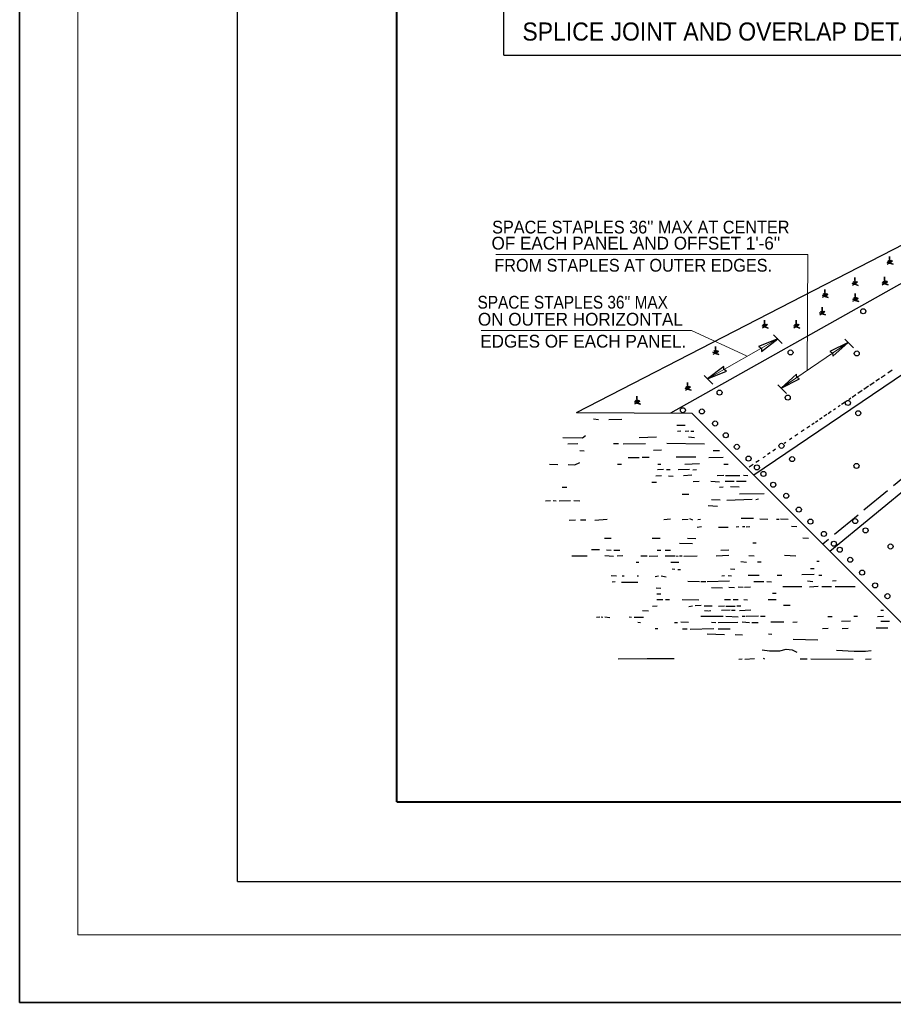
# Model space of a CAD drawing. Extents: x -330 to 40, y -49 to 222.
# Drawn here: x -330 to -247.9, y -48.9 to 43.4 of the extents above; entities that cross this region are included whole.
import ezdxf

# ---------------------------------------------------------------- set-up
doc = ezdxf.new("R2010")
doc.units = 0
doc.header["$LTSCALE"] = 0.48
doc.linetypes.add('LONG_DASHED', pattern=[7.5, 6, -1.5])
doc.layers.add('1', color=7, linetype='Continuous', lineweight=25)

msp = doc.modelspace()

# ---------------------------------------------------------------- linework, layer by layer
at = {"layer": '1', "lineweight": 13}
for p, q in [((-324.5884, -42.5733), (-324.5884, 187.4267)), ((-265.419, 9.6707), (-258.8117, 13.4213)), ((-258.3835, 12.9929), (-259.2077, 13.8177)), ((-258.4927, 8.8091), (-252.1937, 13.1007)), ((-251.6843, 12.5911), (-252.5086, 13.4158)), ((-264.9136, 9.1651), (-265.7378, 9.9898)), ((-257.982, 8.2981), (-258.8062, 9.1228)), ((-324.5884, -42.5733), (35.4116, -42.5733))]:
    msp.add_line(p, q, dxfattribs=at)
at = {"layer": '1', "lineweight": 40}
for q in [(-294.5884, 174.9267), (30.4116, -30.0733)]:
    msp.add_line((-294.5884, -30.0733), q, dxfattribs=at)
at = {"layer": '1'}
for p, q in [((-284.5384, 40.092), (-284.5384, 87.3715)), ((-277.7217, 6.5045), (-208.9719, 41.9513)), ((-268.8623, 6.4685), (-205.8862, 41.9279)), ((-284.5384, 40.092), (-241.7635, 40.092)), ((-203.1441, 39.8565), (-261.0696, 0.6242)), ((-200.537, 37.332), (-253.9142, -6.5391)), ((-248.0565, 10.4747), (-248.4673, 10.1964)), ((-249.7585, 9.3219), (-250.1473, 9.0586)), ((-249.2447, 9.67), (-249.5847, 9.4397)), ((-248.7092, 10.0326), (-249.0951, 9.7713)), ((-250.8787, 8.5633), (-251.2922, 8.2832)), ((-250.2779, 8.9702), (-250.7131, 8.6754)), ((-252.4777, 7.4803), (-252.8092, 7.2557)), ((-251.9391, 7.8451), (-252.1457, 7.7052)), ((-251.4633, 8.1672), (-251.8195, 7.9261)), ((-277.7217, 6.5045), (-266.8993, 6.4605)), ((-253.7879, 6.5929), (-254.0813, 6.3942)), ((-253.3965, 6.858), (-253.5732, 6.7383)), ((-252.9561, 7.1562), (-253.13, 7.0385)), ((-276.1351, 5.9022), (-275.6436, 5.8381)), ((-274.6819, 5.8595), (-273.4639, 5.8808)), ((-255.0494, 5.7384), (-255.2777, 5.5838)), ((-254.6335, 6.0202), (-254.8864, 5.8489)), ((-254.212, 6.3057), (-254.473, 6.1289)), ((-268.2925, 5.3034), (-267.5018, 5.3034)), ((-268.2283, 4.7688), (-267.9292, 4.7902)), ((-267.5232, 4.7474), (-267.1812, 4.7902)), ((-266.9676, 4.7474), (-266.7112, 4.7688)), ((-256.3137, 4.8822), (-256.6104, 4.6812)), ((-255.8079, 5.2248), (-256.0854, 5.0368)), ((-255.4001, 5.501), (-255.6095, 5.3592)), ((-271.8398, 4.1487), (-270.2158, 4.2128)), ((-267.2027, 4.2128), (-266.6257, 4.1701)), ((-258.054, 3.7036), (-258.198, 3.606)), ((-257.4748, 4.0957), (-257.7113, 3.9357)), ((-256.9392, 4.4586), (-257.1921, 4.2873)), ((-278.5498, 3.5713), (-277.5882, 3.5927)), ((-277.3958, 2.9297), (-276.9898, 2.9083)), ((-274.2546, 3.5927), (-273.7631, 3.5927)), ((-273.3357, 3.5713), (-271.2414, 3.5927)), ((-270.4722, 2.9725), (-269.7242, 3.0152)), ((-269.2328, 3.614), (-265.7067, 3.5713)), ((-264.8947, 2.9297), (-264.275, 2.9511)), ((-259.0113, 3.0552), (-259.2813, 2.8722)), ((-272.8655, 2.2882), (-271.8184, 2.2882)), ((-271.562, 2.3096), (-270.8996, 2.3096)), ((-268.3566, 2.3309), (-266.4974, 2.3309)), ((-265.3007, 2.2882), (-263.9545, 2.3096)), ((-260.5673, 2.0012), (-260.8577, 1.8046)), ((-260.002, 2.3842), (-260.2211, 2.2357)), ((-259.5241, 2.7078), (-259.7622, 2.5465)), ((-280.2593, 1.6466), (-279.4687, 1.6252)), ((-273.8699, 1.668), (-273.4853, 1.668)), ((-270.1089, 1.1547), (-269.5532, 1.1975)), ((-270.0875, 1.6466), (-269.8097, 1.6466)), ((-269.2541, 1.1547), (-268.9122, 1.1547)), ((-268.1642, 1.1547), (-267.0958, 1.1762)), ((-267.5446, 1.668), (-266.1769, 1.7107)), ((-266.7752, 1.1334), (-266.4333, 1.1547)), ((-263.8797, 1.6466), (-263.4737, 1.6466)), ((-261.1307, 1.6197), (-261.5054, 1.3659)), ((-270.2798, 0.556), (-269.7456, 0.5773)), ((-269.0832, 0.556), (-268.6344, 0.5346)), ((-267.6728, 0.5773), (-266.8821, 0.6415)), ((-266.7539, 0.0213), (-266.1982, 0.0427)), ((-265.0871, 0.0642), (-264.2964, -0.0214)), ((-264.4887, 0.5988), (-263.869, 0.6202)), ((-263.7515, 0.0427), (-262.8967, 0.0427)), ((-263.7088, 0.5987), (-262.3625, 0.5987)), ((-262.683, 0.0427), (-261.7642, 0.0427)), ((-262.0419, 0.6201), (-261.6359, 0.5987)), ((-279.0627, -0.5132), (-278.6352, -0.5132)), ((-270.6431, -0.0428), (-270.2158, -0.0428)), ((-264.2964, -0.5132), (-263.9331, -0.4919)), ((-263.2386, -0.4492), (-262.4479, -0.4706)), ((-280.6227, -1.7963), (-280.1739, -1.775)), ((-279.9174, -1.775), (-279.6182, -1.7963)), ((-279.3618, -1.7963), (-278.2933, -1.775)), ((-277.9728, -1.775), (-277.4172, -1.7963)), ((-267.801, -1.1548), (-267.1599, -1.1548)), ((-265.0229, -1.6681), (-264.2109, -1.7108)), ((-263.6019, -1.7322), (-261.2085, -1.6467)), ((-262.4052, -1.1335), (-260.0973, -1.0907)), ((-260.8666, -1.6682), (-260.6316, -1.604)), ((-265.3648, -2.2454), (-264.4673, -2.2883)), ((-278.4002, -3.6141), (-277.8232, -3.5713)), ((-277.3317, -3.5713), (-276.8402, -3.5927)), ((-275.9855, -3.6141), (-274.8315, -3.5286)), ((-269.5105, -3.5499), (-268.8908, -3.4857)), ((-267.7796, -3.5499), (-267.224, -3.5286)), ((-267.0958, -3.4644), (-266.818, -3.5927)), ((-266.3051, -3.5499), (-266.0701, -3.5286)), ((-262.2556, -3.4217), (-261.0803, -3.4217)), ((-260.5033, -3.4858), (-259.7554, -3.5072)), ((-258.922, -3.5072), (-258.6656, -3.5286)), ((-258.5373, -3.4858), (-257.8322, -3.5072)), ((-266.3692, -4.2557), (-265.9633, -4.1915)), ((-264.3926, -4.2557), (-263.4737, -4.2557)), ((-262.7258, -4.2343), (-262.4693, -4.2129)), ((-262.1274, -4.2129), (-261.9137, -4.2129)), ((-261.7642, -4.2343), (-261.4436, -4.1916)), ((-257.533, -4.1702), (-257.0201, -4.1916)), ((-275.0879, -5.3034), (-274.4682, -5.3034)), ((-270.6217, -5.3034), (-269.8737, -5.3034)), ((-267.2881, -5.3034), (-266.4974, -5.3462)), ((-256.4432, -5.2822), (-255.9303, -5.3036)), ((-276.3273, -6.3727), (-275.558, -6.3727)), ((-274.9169, -6.3941), (-274.4682, -6.4368)), ((-274.2117, -6.4368), (-273.6562, -6.4368)), ((-270.1302, -6.4368), (-269.7883, -6.4368)), ((-269.4037, -6.4154), (-268.8907, -6.4154)), ((-268.0573, -5.7739), (-266.8179, -5.7953)), ((-264.1467, -6.4153), (-263.4203, -6.3939)), ((-261.1658, -5.7313), (-260.8452, -5.7313)), ((-278.1651, -6.9714), (-276.712, -6.9501)), ((-275.0452, -6.9287), (-274.2332, -6.9928)), ((-273.9126, -6.9501), (-273.357, -6.9287)), ((-271.6902, -6.9501), (-271.0704, -6.9714)), ((-270.8782, -6.9928), (-270.0875, -6.9501)), ((-269.4037, -6.9501), (-268.4847, -6.9501)), ((-268.3779, -6.9714), (-268.1642, -6.9928)), ((-268.036, -6.9501), (-267.7796, -6.9714)), ((-267.63, -6.9928), (-266.3906, -6.9501)), ((-264.5956, -6.95), (-263.3988, -6.8858)), ((-261.5397, -6.9286), (-261.0268, -6.95)), ((-258.1633, -6.9072), (-257.1162, -6.95)), ((-272.1176, -7.5702), (-271.8612, -7.5488)), ((-268.848, -7.5702), (-268.1001, -7.5488)), ((-268.7412, -8.1904), (-268.4847, -8.2118)), ((-268.1856, -8.2332), (-267.9505, -8.2546)), ((-263.2493, -8.1903), (-262.8433, -8.2117)), ((-262.2877, -7.4846), (-261.732, -7.5488)), ((-260.7063, -7.5273), (-260.3644, -7.5273)), ((-255.7486, -8.1475), (-255.3853, -8.1475)), ((-255.1289, -7.4632), (-254.9152, -7.4632)), ((-274.4682, -8.8106), (-273.9767, -8.8533)), ((-273.4425, -8.8533), (-273.2502, -8.8319)), ((-272.0321, -8.8319), (-271.8825, -8.8533)), ((-270.3225, -8.8961), (-270.002, -8.8319)), ((-269.7669, -8.8319), (-269.2968, -8.9389)), ((-264.0613, -8.8318), (-263.8263, -8.8105)), ((-263.4843, -8.8105), (-263.1637, -8.8318)), ((-261.6038, -8.7891), (-260.5567, -8.7891)), ((-258.8685, -8.7891), (-258.4197, -8.7891)), ((-256.5392, -8.7035), (-255.3853, -8.6822)), ((-254.9579, -8.7677), (-254.6802, -8.7891)), ((-274.3613, -9.4093), (-274.0836, -9.3666)), ((-273.4852, -9.4307), (-271.9466, -9.4307)), ((-270.2371, -9.9653), (-269.8097, -9.9867)), ((-267.2667, -9.3452), (-266.1768, -9.388)), ((-266.0272, -9.388), (-265.5785, -9.388)), ((-265.4289, -9.3878), (-263.3347, -9.3023)), ((-265.0443, -9.9225), (-263.9972, -9.9652)), ((-263.4203, -9.9011), (-262.886, -9.9225)), ((-262.5441, -9.8797), (-262.0739, -9.9011)), ((-261.9457, -9.9011), (-261.3687, -9.8797)), ((-261.0696, -9.3665), (-260.108, -9.3665)), ((-259.8302, -9.3665), (-259.4027, -9.4093)), ((-258.3343, -9.8369), (-256.5392, -9.8583)), ((-256.005, -9.3237), (-255.5135, -9.3665)), ((-255.8341, -9.8797), (-255.0007, -9.8156)), ((-254.6587, -9.8583), (-253.7612, -9.8583)), ((-253.6732, -9.3063), (-253.313, -9.2702)), ((-253.4193, -9.8583), (-251.5388, -9.8369)), ((-270.1729, -10.5213), (-269.7883, -10.5427)), ((-270.1729, -11.0774), (-269.6173, -11.0774)), ((-269.3609, -11.0774), (-268.9762, -11.056)), ((-267.7796, -11.0774), (-266.241, -11.0987)), ((-263.8263, -11.0559), (-263.2493, -11.0559)), ((-263.0142, -11.0772), (-262.5227, -11.0772)), ((-261.9885, -11.0559), (-261.6466, -11.0987)), ((-259.7019, -11.0772), (-258.9754, -11.0559)), ((-259.2959, -10.4571), (-258.954, -10.4571)), ((-270.579, -11.6976), (-270.1302, -11.6762)), ((-267.1812, -11.7189), (-266.8179, -11.6547)), ((-266.5615, -11.6334), (-266.0059, -11.612)), ((-265.7281, -11.6547), (-264.9802, -11.6547)), ((-264.3818, -11.6974), (-263.8048, -11.6761)), ((-263.6767, -11.6974), (-262.8219, -11.6974)), ((-262.6509, -11.6547), (-262.2663, -11.6547)), ((-258.2702, -11.5905), (-257.6505, -11.6119)), ((-275.8572, -12.724), (-275.5367, -12.7027)), ((-275.4084, -12.7027), (-275.2375, -12.724)), ((-275.0665, -12.7027), (-274.5751, -12.7454)), ((-272.7587, -12.7027), (-272.5449, -12.724)), ((-272.3099, -12.724), (-271.4337, -12.724)), ((-271.5192, -12.1038), (-270.9636, -12.1252)), ((-266.0272, -12.6385), (-263.9331, -12.6385)), ((-265.6853, -12.1038), (-265.3648, -12.1252)), ((-265.2793, -12.1252), (-265.1084, -12.1038)), ((-264.0827, -12.061), (-263.292, -12.0396)), ((-263.698, -12.6384), (-262.5227, -12.6812)), ((-263.1637, -12.061), (-262.8219, -12.0823)), ((-262.4158, -12.1037), (-261.326, -12.0396)), ((-262.1594, -12.6384), (-261.8603, -12.617)), ((-261.7747, -12.6384), (-260.6208, -12.5956)), ((-260.4285, -12.6384), (-260.0011, -12.6384)), ((-254.1032, -12.6597), (-253.6972, -12.6597)), ((-251.667, -12.6384), (-251.3252, -12.6384)), ((-249.4232, -12.6597), (-248.8677, -12.617)), ((-249.1241, -12.0823), (-248.8677, -12.061)), ((-271.9466, -13.1945), (-271.7115, -13.2372)), ((-270.3225, -13.7932), (-270.0875, -13.7932)), ((-268.5275, -13.2159), (-268.2283, -13.2159)), ((-267.9292, -13.1731), (-267.2026, -13.1945)), ((-267.7582, -13.8361), (-267.3094, -13.8147)), ((-267.0317, -13.8574), (-264.8306, -13.7932)), ((-265.0443, -13.1944), (-264.6169, -13.2372)), ((-264.4246, -13.2372), (-262.5654, -13.1944)), ((-264.4246, -13.8146), (-263.292, -13.8146)), ((-262.1594, -13.1516), (-261.4756, -13.2157)), ((-261.2619, -13.2157), (-260.6636, -13.2372)), ((-259.4455, -13.1516), (-258.2488, -13.1516)), ((-257.3941, -13.1944), (-256.988, -13.173)), ((-254.5947, -13.7932), (-254.0817, -13.7504)), ((-252.821, -13.1088), (-251.9663, -13.0661)), ((-252.7569, -13.7932), (-252.2012, -13.7504)), ((-249.5515, -13.729), (-248.4617, -13.729)), ((-249.1241, -13.1088), (-248.312, -13.1088)), ((-265.4289, -14.3064), (-263.8048, -14.3492)), ((-262.8219, -14.3492), (-262.1381, -14.3706)), ((-259.6806, -14.3064), (-259.36, -14.3278)), ((-257.3727, -14.7982), (-255.0434, -14.841)), ((-261.903, -16.6802), (-261.0055, -16.616)), ((-260.1721, -16.5946), (-260.0438, -16.6374)), ((-262.48, -16.6587), (-262.1594, -16.6374)), ((-256.7102, -16.6374), (-256.0478, -16.6374)), ((-255.7058, -16.6374), (-251.7097, -16.6587)), ((-250.5772, -16.6587), (-250.0216, -16.6374)), ((-309.5884, -37.5733), (35.4116, -37.5733))]:
    msp.add_line(p, q, dxfattribs=at)
at = {"layer": '1', "linetype": 'LONG_DASHED'}
msp.add_line((-201.207, 38.0192), (-254.5842, -5.8518), dxfattribs=at)
at = {"layer": '1', "lineweight": 35}
msp.add_lwpolyline([(-330.0452, -48.9252), (40.0012, -48.9252), (40.0012, 222.395), (-330.0452, 222.395)], close=True, dxfattribs=at)
at = {"layer": '1'}
for points in [[(-309.5884, -37.5733), (-309.5884, 182.4267), (35.4116, 182.4267)], [(-266.8993, 6.4605), (-246.8484, -13.6128), (-214.9758, -13.6487), (-190.4321, 0.5676), (-171.5065, 0.4055), (-171.2666, 39.7661)], [(-248.3008, 20.5357), (-247.9764, 20.4373), (-248.257, 20.5573), (-248.03, 20.7561), (-248.2515, 20.5793), (-248.1342, 20.8097), (-248.2735, 20.5628), (-248.3009, 21.1842), (-248.2899, 20.5573), (-248.4318, 20.7918), (-248.279, 20.5573), (-248.5152, 20.4473), (-248.3284, 20.5683), (-248.536, 20.6429), (-248.3336, 20.5922)], [(-251.5777, 18.5542), (-251.2532, 18.4559), (-251.5338, 18.5759), (-251.3068, 18.7747), (-251.5283, 18.5979), (-251.411, 18.8283), (-251.5503, 18.5814), (-251.5777, 19.2028), (-251.5667, 18.5759), (-251.7087, 18.8104), (-251.5558, 18.5759), (-251.7921, 18.4659), (-251.6052, 18.5869), (-251.8128, 18.6615), (-251.6104, 18.6108)], [(-248.7723, 18.6014), (-248.4479, 18.5031), (-248.7285, 18.6231), (-248.5015, 18.8218), (-248.723, 18.6451), (-248.6057, 18.8754), (-248.745, 18.6286), (-248.7724, 19.25), (-248.7614, 18.6231), (-248.9033, 18.8576), (-248.7505, 18.6231), (-248.9868, 18.5131), (-248.7999, 18.6341), (-249.0075, 18.7087), (-248.8051, 18.658)], [(-254.383, 17.422), (-254.0586, 17.3237), (-254.3392, 17.4437), (-254.1122, 17.6424), (-254.3337, 17.4657), (-254.2163, 17.696), (-254.3557, 17.4492), (-254.3831, 18.0706), (-254.3721, 17.4437), (-254.514, 17.6782), (-254.3612, 17.4437), (-254.5974, 17.3337), (-254.4106, 17.4547), (-254.6182, 17.5293), (-254.4158, 17.4786)], [(-251.5305, 17.0446), (-251.2061, 16.9462), (-251.4867, 17.0663), (-251.2597, 17.265), (-251.4812, 17.0882), (-251.3638, 17.3186), (-251.5032, 17.0717), (-251.5306, 17.6932), (-251.5196, 17.0663), (-251.6615, 17.3008), (-251.5087, 17.0663), (-251.7449, 16.9563), (-251.5581, 17.0772), (-251.7657, 17.1518), (-251.5632, 17.1012)], [(-254.6423, 15.7707), (-254.3179, 15.6724), (-254.5985, 15.7924), (-254.3715, 15.9912), (-254.593, 15.8144), (-254.4757, 16.0448), (-254.615, 15.7979), (-254.6424, 16.4193), (-254.6314, 15.7924), (-254.7733, 16.0269), (-254.6205, 15.7924), (-254.8568, 15.6824), (-254.6699, 15.8034), (-254.8775, 15.878), (-254.6751, 15.8273)], [(-260.0408, 14.5442), (-259.7163, 14.4458), (-259.9969, 14.5658), (-259.7699, 14.7646), (-259.9914, 14.5878), (-259.8741, 14.8182), (-260.0134, 14.5713), (-260.0408, 15.1928), (-260.0298, 14.5658), (-260.1717, 14.8003), (-260.0189, 14.5658), (-260.2552, 14.4558), (-260.0683, 14.5768), (-260.2759, 14.6514), (-260.0735, 14.6007)], [(-257.0704, 14.5442), (-256.746, 14.4458), (-257.0266, 14.5658), (-256.7996, 14.7646), (-257.0211, 14.5878), (-256.9038, 14.8182), (-257.0431, 14.5713), (-257.0705, 15.1928), (-257.0595, 14.5658), (-257.2014, 14.8003), (-257.0486, 14.5658), (-257.2848, 14.4558), (-257.098, 14.5768), (-257.3056, 14.6514), (-257.1032, 14.6007)], [(-264.6613, 12.0673), (-264.3369, 11.969), (-264.6175, 12.089), (-264.3905, 12.2877), (-264.612, 12.111), (-264.4947, 12.3413), (-264.634, 12.0945), (-264.6614, 12.7159), (-264.6504, 12.089), (-264.7923, 12.3235), (-264.6395, 12.089), (-264.8757, 11.979), (-264.6889, 12.1), (-264.8965, 12.1746), (-264.6941, 12.1239)], [(-267.2781, 8.6942), (-266.9537, 8.5958), (-267.2342, 8.7158), (-267.0072, 8.9146), (-267.2287, 8.7378), (-267.1114, 8.9682), (-267.2507, 8.7213), (-267.2782, 9.3428), (-267.2672, 8.7158), (-267.4091, 8.9503), (-267.2562, 8.7158), (-267.4925, 8.6058), (-267.3057, 8.7268), (-267.5132, 8.8014), (-267.3108, 8.7508)], [(-272.04, 7.3967), (-271.7156, 7.2984), (-271.9962, 7.4184), (-271.7692, 7.6172), (-271.9907, 7.4404), (-271.8733, 7.6707), (-272.0127, 7.4239), (-272.0401, 8.0453), (-272.0291, 7.4184), (-272.171, 7.6529), (-272.0182, 7.4184), (-272.2544, 7.3084), (-272.0676, 7.4294), (-272.2752, 7.504), (-272.0727, 7.4533)], [(-279.0199, 4.1487), (-277.1608, 4.1273), (-276.8616, 4.3412)], [(-278.5071, 1.6252), (-277.8873, 1.6038), (-277.4172, 1.7963)], [(-273.8057, -16.6375), (-271.0918, -16.6161), (-268.5488, -16.6161)], [(-260.2789, -15.8033), (-259.5951, -15.8889), (-258.6121, -15.8889), (-258.0352, -15.7392), (-257.4582, -15.8033), (-257.0308, -16.0173)], [(-253.2911, -15.8247), (-251.6457, -15.9317), (-250.5558, -15.9102), (-250.043, -15.8462)]]:
    msp.add_lwpolyline(points, dxfattribs=at)
at = {"layer": '1', "lineweight": 13}
for points in [[(-285.3134, 21.3675), (-255.9955, 21.3675), (-256.0378, 10.4817)], [(-286.6727, 14.2197), (-266.9211, 14.2197), (-261.7425, 11.8222)]]:
    msp.add_lwpolyline(points, dxfattribs=at)
at = {"layer": '1'}
for points in [[(-258.8117, 13.4213), (-260.6078, 12.7045), (-260.3503, 12.5512), (-260.3478, 12.2466)], [(-252.1937, 13.1007), (-253.9252, 12.2396), (-253.656, 12.1077), (-253.6287, 11.8044)], [(-265.419, 9.6707), (-263.6229, 10.3876), (-263.8804, 10.5409), (-263.8828, 10.8455)], [(-258.4927, 8.8091), (-256.7612, 9.6702), (-257.0303, 9.8021), (-257.0576, 10.1054)]]:
    msp.add_lwpolyline(points, close=True, dxfattribs=at)
for centre in [(-250.7733, 16.0192), (-257.6098, 12.1506), (-251.3862, 12.0563), (-264.2813, 8.3764), (-257.8691, 7.9047), (-252.2113, 7.4093), (-267.7231, 6.7252), (-265.9315, 6.6072), (-251.2448, 6.4422), (-264.7056, 5.475), (-263.692, 4.3663), (-262.6546, 3.2812), (-258.4585, 3.3757), (-261.5467, 2.1726), (-257.4684, 2.1254), (-260.7687, 1.347), (-260.1559, 0.7337), (-251.4098, 1.4885), (-259.2365, -0.2807), (-258.0106, -1.3185), (-256.8319, -2.6159), (-255.7475, -3.7482), (-251.5277, -3.701), (-250.5611, -4.5737), (-254.4745, -4.904), (-253.5315, -5.824), (-252.9893, -6.3901), (-248.2037, -6.0834), (-251.9992, -7.3337), (-250.8912, -8.5367), (-249.6653, -9.7397), (-248.5102, -10.754)]:
    msp.add_circle(centre, 0.2372, dxfattribs=at)

# ---------------------------------------------------------------- texts
for s, height, width, p in [('SPLICE JOINT AND OVERLAP DETAIL', 1.7, 0.95, (-282.8057, 41.4614)), ("SPACE STAPLES 36'' MAX AT CENTER", 1.2, 0.95, (-285.6505, 23.3332)), ('FROM STAPLES AT OUTER EDGES.', 1.2, 0.95, (-285.4385, 19.7447)), ("SPACE STAPLES 36'' MAX", 1.2, 0.9, (-287.021, 16.2714))]:
    msp.add_text(s, height=height, dxfattribs=dict(at, width=width)).set_placement(p)
for s, p in [("OF EACH PANEL AND OFFSET 1'-6''", (-285.7043, 21.825)), ('ON OUTER HORIZONTAL ', (-286.9853, 14.6732)), ('EDGES OF EACH PANEL.', (-286.766, 12.6072))]:
    msp.add_text(s, height=1.2, dxfattribs=at).set_placement(p)

doc.saveas('drawing.dxf')
